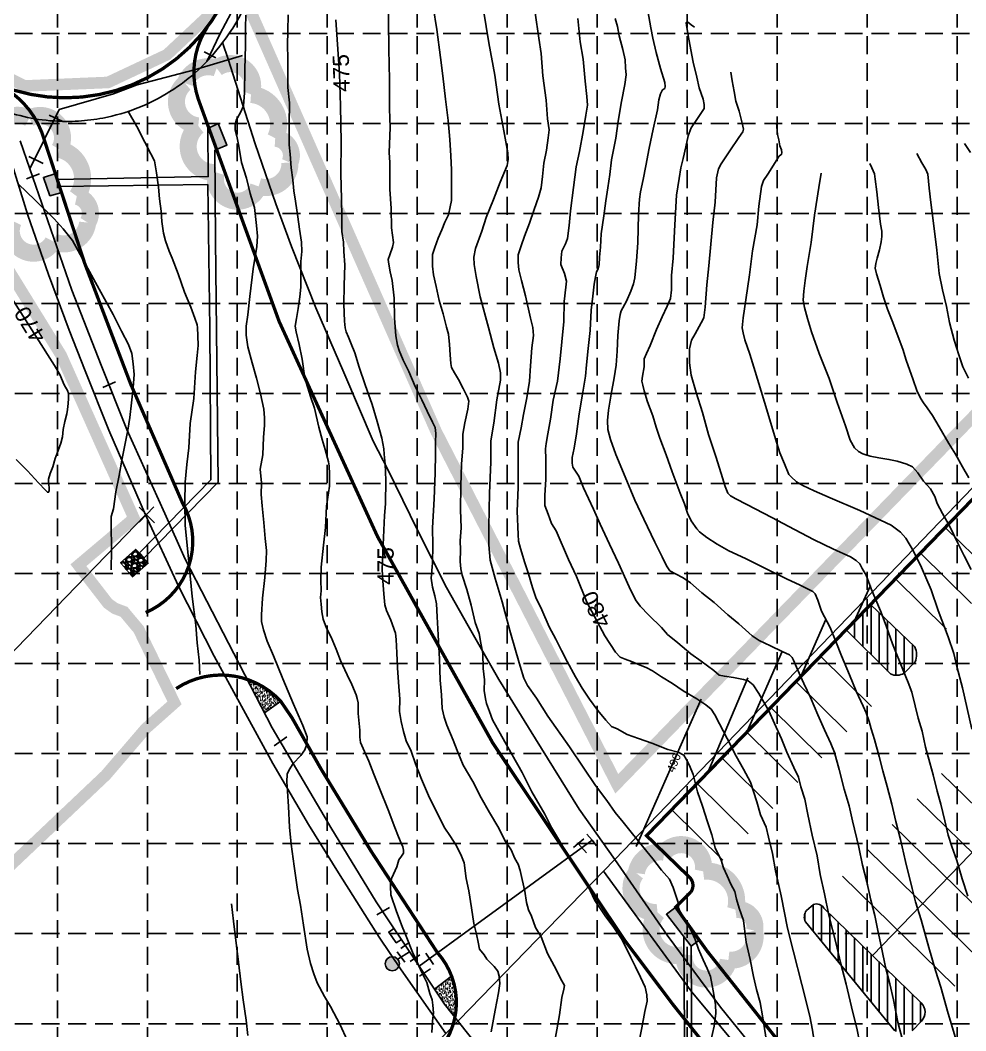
# Model space of a CAD drawing. Header units: inches. Extents: x 12501 to 13956, y 5211 to 6121.
# Drawn here: x 12992.2 to 13230.6, y 5664.1 to 5918.8 of the extents above; entities that cross this region are included whole.
import ezdxf

# ---------------------------------------------------------------- set-up
doc = ezdxf.new("R2010")
doc.units = ezdxf.units.IN
doc.header["$MEASUREMENT"] = 0
for name, pattern in [('ACAD_ISO02W100', [15, 12, -3]), ('HIDDEN', [0.375, 0.25, -0.125]), ('PHANTOM2', [1.25, 0.625, -0.125, 0.125, -0.125, 0.125, -0.125])]:
    doc.linetypes.add(name, pattern=pattern)
for name, color, linetype in [('Annotation', 250, 'Continuous'), ('Curb', 250, 'Continuous'), ('EC', 43, 'Continuous'), ('GRID', 254, 'HIDDEN'), ('Hatch', 250, 'Continuous'), ('LEGEND', 7, 'Continuous'), ('Misc', 250, 'Continuous'), ('Parking', 250, 'Continuous'), ('PC', 43, 'Continuous'), ('PropertyLine', 250, 'Continuous'), ('Storm', 5, 'Continuous'), ('Structure', 7, 'Continuous')]:
    doc.layers.add(name, color=color, linetype=linetype)
doc.styles.get("Standard").update_dxf_attribs({"font": 'ARIAL.TTF', "height": 25})
pattern_1 = [(37.5, (12087.9871, 5196.30996), (-0.02624723, 0.80284324), [0, -0.63333333, 0, -0.70833333, 0, -0.67708333]), (7.5, (12087.9871, 5196.31), (0.737407, 1.1758942), [0, -0.34166667, 0, -0.57083333, 0, -0.21875]), (327.5, (12087.4746, 5196.30996), (1.2975591, 0.00235794), [0, -0.20833333, 0, -0.75, 0, -0.97916667]), (317.5, (12087.4746, 5196.31), (1.2525528, 0.3656982), [0, -0.10416667, 0, -0.49166667, 0, -0.5625])]
pattern_2 = [(90, (12087.9871, 5196.31), (-2.0833333, 4e-16), [])]

# ---------------------------------------------------------------- blocks, each defined once
blk = doc.blocks.new('PLUS')
at = {"layer": 'Misc'}
for p, q in [((22.9, 23.8), (-22.1, -22.9)), ((-21.7, 22.4), (24.4, -25.1))]:
    blk.add_line(p, q, dxfattribs=at)

msp = doc.modelspace()

# ---------------------------------------------------------------- hatches: boundary and pattern name
at = {"layer": 'Hatch'}
h = msp.add_hatch(dxfattribs=at)
h.set_pattern_fill('ANSI31', scale=16.666667, angle=45, style=0)
h.set_pattern_definition(pattern_2)
h.paths.add_polyline_path([(13211.65, 5754, 0.258639), (13215.1, 5754.21), (13217.9, 5757.05, 0.195396), (13217.77, 5760.8), (13206.63, 5771.52), (13200.43, 5765.12)])
h = msp.add_hatch(dxfattribs=at)
h.set_pattern_fill('AR-SAND', scale=0.416667, style=0)
h.set_pattern_definition(pattern_1)
h.paths.add_polyline_path([(13049.42, 5752.64), (13053.77, 5744.2), (13057.89, 5747.12, 0.125519)])
h = msp.add_hatch(dxfattribs=at)
h.set_pattern_fill('ANSI31', scale=16.666667, angle=45, style=0)
h.set_pattern_definition(pattern_2)
h.paths.add_polyline_path([(13212.77, 5664.07, 0.430374), (13217.05, 5664), (13219.49, 5666.58, 0.405489), (13219.37, 5671.11), (13194.01, 5695.77, 0.220981), (13192.21, 5695.88), (13190.43, 5694.36, 0.270692), (13190.17, 5691.53)])
h = msp.add_hatch(color=7, dxfattribs=at)
h.paths.add_polyline_path([(13086.05, 5682.75), (13087.69, 5680.33, 0.090961), (13087.81, 5680.97, 0.409753)])
h.paths.add_polyline_path([(13086.05, 5682.75, 0.418688), (13084.24, 5680.97, 0.833246), (13087.69, 5680.33)])
h = msp.add_hatch(dxfattribs=at)
h.set_pattern_fill('AR-SAND', scale=0.416667, style=0)
h.set_pattern_definition(pattern_1)
h.paths.add_polyline_path([(13100.98, 5677.85), (13096.69, 5674.52), (13099.16, 5670.79), (13101.81, 5667.46, 0.140511)])
at = {"layer": 'LEGEND', "linetype": 'ACAD_ISO02W100'}
h = msp.add_hatch(dxfattribs=at)
h.set_pattern_fill('GRAVEL', color=240, scale=2.074192, angle=-48.4023, style=0)
h.set_pattern_definition([(179.61046, (12841.18156, 5822.85285), (-24.9765784, 0.01563653), [0.279054, -27.62635]), (136.56736, (12840.902515, 5822.85475), (18.075689054, -17.236566658), [0.478865, -47.407585]), (84.10806, (12840.55477, 5823.18397), (-3.29202013, -30.6588516), [0.337654, -33.42775]), (218.87136, (12839.62994, 5823.44465), (32.39970956, 25.98981943), [0.436074, -43.171323]), (244.43136, (12839.29043, 5823.17098), (11.72834461, 24.28024497), [0.427605, -42.332966]), (308.87136, (12839.10588, 5822.78525), (-25.98981943, 32.39970956), [0.436074, -43.171323]), (349.29186, (12839.37955, 5822.44574), (-33.412943908, 6.394285232), [0.576686, -57.091832]), (23.85296, (12839.94619, 5822.33859), (43.764274154, 19.4370854), [0.54445, -53.900629]), (73.02726, (12840.44414, 5822.55876), (9.14833621, 30.310687885), [0.43755, -43.317585]), (126.83406, (12840.57187, 5822.97726), (13.59640149, -18.43950412), [0.499532, -24.477053]), (173.99506, (12840.2724, 5823.37707), (-33.58703257, 3.466102257), [0.646003, -63.954351]), (90.41176, (12840.9777, 5821.89526), (-0.33253922, 19.12021828), [0.220489, -21.828477]), (123.06686, (12840.97612, 5822.11574), (14.79933368, -22.918836583), [0.419478, -41.528465]), (176.5977, (12840.7472, 5822.4673), (-1.551134, -1.377048), [0.293334, -2.640015]), (154.79626, (12840.837, 5822.7411), (9.98750497, -5.00156996), [0.157966, -15.638612]), (243.39906, (12840.69406, 5822.80837), (3.2763533, 5.6822755), [0.223397, -10.946471]), (342.56146, (12840.59403, 5822.60862), (7.2334098, -1.899299), [0.362836, -11.73168]), (113.16276, (12840.9402, 5822.4999), (1.2029643, -4.4793125), [0.262367, -6.296806]), (327.98716, (12839.89537, 5823.70803), (18.423864916, -11.380205156), [0.367547, -36.387235]), (21.94386, (12840.20703, 5823.51319), (-22.57065301, -8.94299727), [0.308352, -30.526735]), (244.79626, (12841.25041, 5822.7753), (5.00156996, 9.98750497), [0.31593, -15.480648]), (295.20816, (12841.11588, 5822.48944), (-9.11708735, 19.64246894), [0.367547, -36.387235]), (291.04166, (12838.93367, 5822.85426), (-3.78297857, 10.5097588), [0.354438, -17.36747]), (246.37276, (12839.06093, 5822.52346), (10.17724651, 22.90317983), [0.296979, -29.400936]), (18.39906, (12839.71305, 5821.38274), (10.50976285, 3.7829674), [0.31593, -15.480648]), (328.95166, (12840.01283, 5821.48246), (-24.106142745, 14.65655519), [0.347699, -34.422102]), (21.04166, (12839.0383, 5822.1428), (-10.5097588, -3.78297857), [0.17722, -17.544689]), (52.90756, (12839.63043, 5821.4758), (4.8274906, 7.05932), [0.105763, -10.470583]), (117.56146, (12839.6942, 5821.56017), (2.5800123, -6.0304456), [0.427605, -8.124508]), (137.60666, (12839.49636, 5821.93925), (15.32160507, -14.13428688), [0.396274, -39.231115]), (255.28776, (12840.4544, 5822.4847), (1.7252169, 4.3052294), [0.299144, -7.179462]), (304.75486, (12840.378455, 5822.19535), (20.30752427, -29.123371836), [0.52227, -51.704561]), (12.54306, (12840.67618, 5821.76626), (-16.36612342, -3.4347982), [0.21355, -21.141567]), (41.5977, (12840.8846, 5821.8126), (0.174086, 2.92818), [0.124452, -1.94974]), (71.85406, (12839.51536, 5822.01158), (-5.34975516, -15.84386008), [0.288155, -28.527446]), (359.61046, (12839.6051, 5822.2854), (24.9765784, -0.01563653), [0.558107, -27.347297]), (311.5977, (12840.1632, 5822.2816), (2.92818, -0.174086), [0.53929, -1.534902]), (276.90246, (12840.52123, 5821.87832), (-2.9125183, 25.15066776), [0.327959, -32.467902]), (205.65226, (12840.56064, 5821.55274), (-7.5815808, -3.95705622), [0.302007, -14.798342]), (159.24366, (12840.2884, 5821.421994), (-41.67523873, 15.701043683), [0.491718, -48.680204]), (127.02376, (12839.828595, 5821.59626), (-16.350490506, 21.541774748), [0.520205, -51.500276])])
h.paths.add_polyline_path([(13017.5, 5782.03), (13020.54, 5778.45), (13024.51, 5781.94), (13021.34, 5785.44)])
at = {"layer": 'Storm'}
for points in [[(13042.15, 5892.76), (13039.51, 5891.46, 0.001918), (13041.32, 5886.05), (13044.31, 5887.27)], [(13000.9, 5880.08), (12998.04, 5879.14), (12999.69, 5874.51), (13002.45, 5875.25, -0.001836)], [(13157.48, 5695.22), (13155.12, 5693.44), (13161.36, 5685.36), (13163.44, 5686.9)]]:
    msp.add_hatch(color=5, dxfattribs=at).paths.add_polyline_path(points)

# ---------------------------------------------------------------- linework, layer by layer
at = {"layer": 'Curb', "color": 7, "const_width": 0.833}
for points in [[(13004.74, 6040.77, 0.169372), (12999.33, 6017.28, 0.029977), (13007.43, 5998.24, 0.144483), (13018.23, 5986.25, -2.482815), (12961.92, 5960.22, 0.227788), (12959.78, 5976.92), (12939.48, 6017.02), (12929.56, 6035.64), (12908.55, 6072.6)], [(13039.41, 5917.09, 0.230046), (13037.1, 5898.89, 0.080374), (13144.54, 5686.98), (13144.54, 5686.98, 0.021149), (13182.45, 5639.4, 0.972772), (13193.32, 5649.5), (13184.9, 5659.56), (13165.4, 5684.17), (13157.48, 5695.22), (13161.26, 5699, 0.363171), (13161.06, 5702.66), (13150.13, 5713.25), (13269.92, 5836.79), (13455.53, 6030.04), (13472.87, 6013.17), (13637.34, 5851.7), (13589.9, 5802.59), (13621.38, 5772.06), (13451.42, 5595.91), (13464.19, 5583.13), (13357.25, 5472.23)], [(13023.84, 5769.48, 0.451337), (13033.09, 5797.17, -0.035485), (12998.28, 5888.58), (12998.28, 5888.58, 0.222383), (12986.03, 5902.8)], [(13070.34, 5657.41, 0.956569), (13097.39, 5683.78), (13080.63, 5709.41), (13068.03, 5730.1), (13060.71, 5742.99), (13057.89, 5747.12, 0.368927), (13031.52, 5750.31)]]:
    msp.add_lwpolyline(points, format="xyb", dxfattribs=at)
at = {"layer": 'EC', "color": 31}
for points, elevation in [([(13127.11, 5662), (13128.16, 5668.08), (13128.76, 5672.5), (13129.28, 5674.59), (13129.41, 5675.51), (13128.76, 5676.68), (13126.86, 5680.41), (13125.16, 5683.55), (13123.59, 5687.74), (13122.13, 5690.06), (13121.15, 5692.94), (13120.37, 5694.57), (13119.84, 5696.4), (13119.45, 5699.28), (13118.73, 5702.16), (13118.27, 5704.45), (13117.75, 5706.09), (13116.96, 5707.52), (13115.98, 5709.68), (13114.41, 5712.04), (13112.9, 5715.14), (13110.54, 5719.07), (13108.45, 5722.8), (13106.29, 5726.92), (13103.92, 5731), (13102.41, 5734.73), (13101.36, 5737.35), (13099.79, 5741.08), (13099.13, 5743.14), (13098.61, 5745.3), (13098.41, 5748.76), (13098.09, 5752.43), (13097.96, 5757.73), (13097.56, 5763.88), (13097.36, 5768.43), (13097.17, 5771.7), (13096.71, 5773.73), (13096.12, 5775.88), (13095.79, 5778.17), (13096.12, 5781.9), (13096.25, 5786.48), (13096.12, 5790.84), (13096.58, 5798.16), (13096.84, 5804.64), (13096.9, 5809.59), (13096.9, 5812.4), (13096.97, 5814.56), (13096.84, 5816.13), (13096.18, 5817.44), (13094.81, 5820.25), (13093.5, 5823.06), (13091.8, 5826.46), (13090.23, 5830.19), (13088.78, 5833.1), (13087.79, 5835.52), (13087.34, 5836.83), (13086.94, 5839.25), (13086.55, 5843.63), (13086.49, 5848.74), (13086.03, 5853.16), (13085.5, 5855.32), (13085.11, 5857.28), (13084.98, 5858.46), (13085.37, 5859.64), (13086.09, 5861.6), (13086.29, 5862.71), (13085.83, 5866.44), (13085.7, 5871.31), (13085.44, 5876.22), (13085.44, 5882.89), (13085.24, 5885.38), (13085.5, 5891.72), (13085.3, 5896.4), (13085.3, 5903.73), (13085.17, 5911.47), (13085.04, 5918.47), (13084.98, 5923.77)], 39.67), ([(13096.32, 5922.16), (13097.24, 5916.41), (13098.22, 5909.39), (13098.75, 5904.75), (13099.47, 5898.86), (13100.12, 5893.52), (13100.51, 5888.68), (13100.78, 5884.56), (13100.91, 5881.03), (13100.91, 5876.8), (13100.97, 5873.33), (13100.58, 5871.7), (13100.19, 5869.74), (13099.27, 5867.84), (13098.55, 5865.94), (13097.63, 5863.85), (13096.72, 5861.49), (13096.13, 5859.73), (13096.13, 5858.09), (13096.13, 5856.78), (13096.45, 5854.58), (13097.11, 5851.64), (13097.82, 5848.11), (13098.87, 5844.77), (13099.72, 5841.37), (13100.18, 5839.6), (13100.44, 5836.99), (13100.64, 5834.43), (13100.77, 5832.21), (13100.97, 5831.23), (13101.69, 5829.92), (13102.75, 5828.23), (13103.93, 5825.94), (13104.98, 5823.78), (13105.3, 5822.74), (13105.04, 5820.71), (13104.32, 5817.31), (13103.8, 5814.43), (13103.8, 5811.03), (13103.47, 5806.91), (13103.32, 5801.44), (13103.26, 5795.36), (13103.39, 5790.84), (13103.13, 5787.57), (13103.19, 5785.28), (13103.13, 5782.34), (13103.32, 5780.51), (13103.66, 5778.89), (13104.78, 5775.3), (13105.95, 5771.3), (13106.94, 5766.99), (13107.92, 5764.17), (13108.38, 5761.75), (13108.83, 5759.14), (13108.97, 5755.37), (13109.3, 5752.49), (13109.23, 5749.81), (13109.56, 5747.72), (13109.76, 5746.54), (13110.54, 5744.51), (13111.33, 5742.42), (13113.62, 5738.23), (13116.24, 5733.62), (13118.73, 5729.17), (13121.22, 5724.26), (13124.49, 5718.68), (13126.2, 5715.28), (13127.96, 5712.33), (13131.25, 5706.81), (13133.93, 5703.02), (13135.3, 5700.66), (13137.07, 5696.87), (13139.69, 5693.01), (13141.85, 5690.13), (13144.01, 5686.99), (13146.19, 5682.51), (13147.37, 5680.22), (13148.62, 5677.61), (13149.79, 5675.05), (13150.19, 5673.16), (13150.25, 5671.52), (13149.73, 5668.9), (13148.92, 5664.82), (13148.27, 5661.49)], 39.75), ([(13074.68, 5661.72), (13072.84, 5665.55), (13070.46, 5670.15), (13068.92, 5672.72), (13067.08, 5676.16), (13066.24, 5678.39), (13065.39, 5680.99), (13064.55, 5684.67), (13063.63, 5690.72), (13062.86, 5695.74), (13062.09, 5699.64), (13061.25, 5705.54), (13060.56, 5711.14), (13060.1, 5715.35), (13059.87, 5720.59), (13059.56, 5724.43), (13059.41, 5726.8), (13059.48, 5728.72), (13060.02, 5729.87), (13061.02, 5731.4), (13062.93, 5733.47), (13064.01, 5734.85), (13064.46, 5736.3), (13064.54, 5738.14), (13063.47, 5741.05), (13061.09, 5746.37), (13058.41, 5752.73), (13056.03, 5758.56), (13054.49, 5762.27), (13053.57, 5765.11), (13053.04, 5767.18), (13053.04, 5768.94), (13053.27, 5773.08), (13053.88, 5778.29), (13054.19, 5782.62), (13054.34, 5785.15), (13053.96, 5788.13), (13053.65, 5792.19), (13053.19, 5796.41), (13052.96, 5799.21), (13053.03, 5802.2), (13052.73, 5805.64), (13053.34, 5809.25), (13053.57, 5813.69), (13053.8, 5816.6), (13053.8, 5818.59), (13053.65, 5820.74), (13052.8, 5824.6), (13051.8, 5828.51), (13050.73, 5832.42), (13049.58, 5836.48), (13049.2, 5839.39), (13049.2, 5841.61), (13049.58, 5844.53), (13050.11, 5849.09), (13050.96, 5856.06), (13051.88, 5861.73), (13052.04, 5864.37), (13051.81, 5867.06), (13051.27, 5871.58), (13050.2, 5875.1), (13049.28, 5878.93), (13047.98, 5882.92), (13047.36, 5887.02), (13046.83, 5889.55), (13046.37, 5891.16), (13046.37, 5892.46), (13046.67, 5893.53), (13047.75, 5895.52), (13048.51, 5897.21), (13048.74, 5900.43), (13048.82, 5906.33), (13049.04, 5912.48), (13048.97, 5916.85), (13049.12, 5920)], 39.42), ([(13059.79, 5920.08), (13059.65, 5916.05), (13059.58, 5912.51), (13059.65, 5909.11), (13059.72, 5905.92), (13059.72, 5901.82), (13060.07, 5897.93), (13060.01, 5892.68), (13060.01, 5887.34), (13060.29, 5885.04), (13060.56, 5881.57), (13060.91, 5878.52), (13061.19, 5875.74), (13061.61, 5873.17), (13062.17, 5869.24), (13062.65, 5866.12), (13063.14, 5862.85), (13063.21, 5860.49), (13063, 5857.99), (13062.93, 5853.9), (13062.99, 5851.44), (13062.71, 5849.07), (13062.3, 5846.09), (13061.88, 5843.59), (13061.53, 5841.65), (13061.81, 5840.19), (13062.58, 5836.99), (13063.34, 5833.32), (13063.97, 5828.56), (13065.43, 5823.91), (13066.4, 5821), (13067.51, 5816.21), (13068.34, 5813.08), (13069.11, 5810.58), (13069.96, 5807.49), (13070.09, 5806.45), (13070.16, 5804.37), (13070.16, 5801.31), (13069.47, 5796.25), (13069.19, 5790.9), (13068.69, 5786.49), (13068.13, 5780.93), (13068, 5777.67), (13068.07, 5774.96), (13067.93, 5773.23), (13068.13, 5771.63), (13068.27, 5769.69), (13068.63, 5767.84), (13069.47, 5765.55), (13070.65, 5763.26), (13071.83, 5760.27), (13072.94, 5757.43), (13074.61, 5753.75), (13075.86, 5751.32), (13076.9, 5748.75), (13077.18, 5747.78), (13077.39, 5746.73), (13077.46, 5744.03), (13077.81, 5739.81), (13077.81, 5738.08), (13078.02, 5736.76), (13078.71, 5735.23), (13080.1, 5732.04), (13081.35, 5728.71), (13082.88, 5724.96), (13084.97, 5719.79), (13086.64, 5715.28), (13087.61, 5712.92), (13088.24, 5711.39), (13088.65, 5710.42), (13088.86, 5709.59), (13088.86, 5708.82), (13088.38, 5708.06), (13087.68, 5707.16), (13087.13, 5705.35), (13085.88, 5702.64), (13085.53, 5701.29), (13085.53, 5700.46), (13085.66, 5698.31), (13087.05, 5694.14), (13088.51, 5690.39), (13089.55, 5687.89), (13091.16, 5683.92), (13092.41, 5681.21), (13093.45, 5678.78), (13094.7, 5676.21), (13095.53, 5673.43), (13096.09, 5671.84), (13096.23, 5670.52), (13096.45, 5668.61), (13096.17, 5666.52), (13095.96, 5663.68)], 39.5), ([(13166.35, 5661.51), (13167.14, 5665.22), (13167.6, 5668.44), (13167.53, 5670.67), (13166.94, 5674.14), (13166.22, 5677.75), (13165.43, 5679.75), (13164.38, 5681.98), (13163.2, 5684.67), (13162.41, 5687.1), (13160.77, 5690.58), (13158.54, 5694.25), (13158.21, 5695.04), (13158.21, 5696.15), (13157.62, 5697.93), (13156.83, 5700.22), (13155.92, 5702.32), (13153.88, 5704.55), (13151.69, 5707.4), (13148.34, 5711.53), (13145.59, 5714.95), (13144.21, 5716.65), (13142.18, 5719.08), (13140.08, 5722.1), (13137.3, 5725.86), (13134.28, 5730.26), (13130.74, 5735.64), (13125.28, 5743.35), (13122.39, 5747.87), (13120.09, 5751.09), (13119.17, 5752.92), (13118.26, 5755.94), (13117.26, 5759.39), (13115.69, 5764.96), (13113.72, 5772.18), (13111.94, 5778.05), (13110.69, 5782.65), (13110.37, 5786.58), (13110.37, 5791.18), (13110.57, 5799.53), (13110.83, 5807.34), (13110.83, 5812.79), (13111.62, 5817.22), (13112.41, 5823.06), (13113.33, 5828.05), (13113.33, 5829.88), (13112.8, 5832.31), (13111.62, 5836.18), (13110.3, 5841.34), (13108.2, 5849.02), (13107.15, 5854.13), (13106.69, 5857.19), (13106.62, 5859.02), (13107.01, 5861.25), (13108.59, 5865.58), (13109.7, 5869.06), (13111.54, 5873.59), (13113.25, 5877.92), (13114.95, 5882.12), (13115.28, 5883.62), (13115.15, 5885.3), (13114.17, 5890.88), (13112.92, 5897.64), (13111.87, 5904.92), (13110.36, 5913.09), (13109.04, 5921.29)], 39.83), ([(13122.05, 5920.59), (13122.93, 5914.21), (13123.57, 5910.33), (13124.01, 5904.78), (13124.83, 5898.59), (13125.14, 5893.92), (13125.57, 5891.1), (13125.32, 5889.08), (13124.94, 5886.05), (13124.25, 5882.7), (13123.87, 5879.36), (13123.55, 5876.52), (13122.92, 5874.18), (13121.78, 5871.09), (13120.64, 5867.58), (13119.38, 5864.3), (13118.49, 5861.9), (13117.74, 5859.62), (13117.8, 5857.67), (13117.93, 5855.84), (13118.56, 5853.12), (13119.57, 5849.33), (13120.91, 5843.68), (13121.48, 5841.34), (13121.6, 5839.26), (13121.22, 5836.23), (13120.91, 5831.68), (13120.66, 5827.77), (13119.94, 5823.62), (13119.12, 5819.39), (13118.49, 5816.05), (13117.79, 5812.45), (13117.79, 5808.79), (13117.75, 5800.98), (13117.5, 5795.05), (13117.75, 5789.11), (13117.81, 5787.47), (13118.38, 5785.58), (13119.45, 5782.04), (13120.34, 5779.22), (13121.41, 5775.75), (13122.23, 5773.29), (13123.69, 5770.13), (13125.58, 5765.9), (13127.22, 5762.74), (13128.68, 5759.9), (13130.13, 5757.12), (13132.23, 5753.29), (13133.87, 5750.39), (13135.77, 5747.68), (13137.85, 5744.77), (13139.87, 5742.37), (13141.33, 5740.73), (13142.72, 5740.16), (13145.24, 5738.77), (13148.09, 5737.7), (13151.43, 5736.56), (13155.51, 5735), (13158.09, 5734.31), (13159.55, 5733.55), (13160.12, 5732.54), (13161, 5730.9), (13161.88, 5728.63), (13162.96, 5724.27), (13164.28, 5720.67), (13165.48, 5716.7), (13166.56, 5713.48), (13167.44, 5710.19), (13168.92, 5707.06), (13169.55, 5705.1), (13170.43, 5703.15), (13171.38, 5701.06), (13172.39, 5699.17), (13172.83, 5697.28), (13173.46, 5695), (13174.54, 5691.89), (13174.79, 5689.79), (13175.29, 5686.44), (13176.24, 5682.02), (13177.06, 5677.79), (13177.88, 5674.44), (13178.77, 5671.16), (13179.4, 5667.88), (13180.35, 5661.47)], 39.92), ([(13192.35, 5662), (13191.98, 5664.25), (13191.26, 5667.79), (13189.29, 5675.73), (13187.18, 5683.95), (13185.65, 5689.92), (13184.05, 5698.12), (13182.66, 5704.38), (13181.86, 5708.75), (13180.84, 5712.9), (13180.25, 5715.41), (13178.87, 5718.47), (13177.92, 5721.74), (13176.32, 5726.69), (13174.57, 5730.04), (13172.75, 5733.31), (13170.42, 5737.75), (13168.53, 5741.47), (13167.34, 5743.68), (13166.39, 5745.14), (13165.08, 5746.23), (13162.82, 5747.69), (13159.4, 5749.73), (13156.71, 5751.62), (13153.94, 5753.29), (13151.61, 5754.75), (13150.01, 5755.62), (13148.48, 5756.2), (13146.37, 5757.15), (13144.77, 5757.73), (13143.46, 5758.24), (13142.29, 5759.48), (13139.65, 5763.58), (13135.06, 5772.1), (13132.51, 5778.58), (13130.47, 5782.87), (13127.32, 5790.05), (13126.16, 5791.94), (13125.36, 5794.27), (13124.48, 5796.45), (13124.48, 5799), (13124.7, 5803.08), (13124.77, 5808.17), (13124.62, 5810.76), (13124.84, 5812.07), (13125.28, 5814.55), (13125.93, 5818.19), (13126.59, 5822.99), (13127.68, 5827.8), (13128.34, 5833.43), (13128.77, 5837.72), (13129.28, 5842.82), (13129.35, 5847.87), (13129.79, 5851.51), (13129.93, 5852.96), (13129.42, 5854.93), (13128.55, 5857.18), (13128.62, 5858.86), (13128.77, 5860.53), (13129.71, 5862.42), (13130.22, 5863.73), (13130.66, 5867.01), (13130.95, 5870.68), (13131.75, 5876.58), (13132.41, 5881.82), (13133.21, 5885.67), (13134.11, 5890.72), (13134.83, 5894.79), (13135.25, 5897.37), (13135.11, 5899.56), (13134.67, 5903.41), (13134.16, 5908.95), (13133.36, 5913.31), (13132.78, 5919.23)], 40), ([(13142.2, 5919.19), (13142.81, 5917.21), (13143.25, 5914.8), (13144.18, 5911.4), (13144.73, 5908.8), (13144.86, 5906.76), (13144.98, 5904.96), (13144.62, 5902.58), (13143.81, 5898.31), (13143.01, 5893.3), (13142.39, 5889.03), (13141.32, 5883.61), (13140.89, 5879.89), (13140.33, 5876.55), (13139.9, 5873.21), (13139.35, 5869.43), (13138.73, 5864.91), (13138.48, 5861.57), (13138.3, 5859.04), (13138.17, 5857.12), (13137.93, 5856.13), (13137.55, 5855.33), (13137.3, 5854.11), (13136.93, 5852.25), (13136.56, 5849.22), (13136.19, 5845.7), (13135.88, 5840.56), (13135.45, 5836.02), (13135.02, 5831.88), (13134.71, 5829.03), (13134.09, 5825.01), (13133.15, 5819.53), (13132.47, 5814.52), (13131.85, 5810.87), (13131.41, 5808.52), (13131.41, 5807.1), (13131.54, 5806.11), (13133.02, 5803.82), (13134.2, 5800.91), (13136.76, 5795.56), (13138.43, 5791.78), (13140.78, 5786.71), (13143.07, 5781.89), (13145.74, 5775.98), (13147.35, 5772.64), (13148.53, 5771.09), (13150.69, 5768.8), (13153.91, 5765.71), (13155.4, 5763.98), (13158.06, 5761.81), (13161.3, 5759.1), (13163.9, 5757.25), (13167.06, 5754.9), (13168.42, 5753.66), (13169.78, 5753.41), (13172.07, 5753.1), (13174.61, 5752.61), (13175.78, 5752.24), (13177.02, 5751.25), (13178.44, 5749.08), (13180.95, 5744.68), (13182.37, 5741.51), (13184.19, 5737.66), (13185.47, 5734.28), (13187.23, 5730.44), (13188.44, 5728.01), (13189.05, 5725.58), (13190, 5722.47), (13190.81, 5718.59), (13191.89, 5713.33), (13193.17, 5708.13), (13193.92, 5703.48), (13195, 5698.62), (13196.09, 5693.17), (13197.98, 5686.02), (13199.06, 5681.3), (13200.48, 5675.83), (13202.18, 5668.71), (13203.12, 5664.72), (13203.93, 5660.88)], 40.08), ([(13214.65, 5661.77), (13213.53, 5666.22), (13212.42, 5671.91), (13211.49, 5675.88), (13210.38, 5680.08), (13209.33, 5685.03), (13208.46, 5689.35), (13207.65, 5693.15), (13206.66, 5696.98), (13205.67, 5701.61), (13204.62, 5705.81), (13203.63, 5710.36), (13202.02, 5716.97), (13201.22, 5720.74), (13199.98, 5724.94), (13198.67, 5729.91), (13197.56, 5734.18), (13196.57, 5736.46), (13194.96, 5739.92), (13193.36, 5743.69), (13191.43, 5748.05), (13189.76, 5751.63), (13188.22, 5755.16), (13187.16, 5757.44), (13186.86, 5758.18), (13186.18, 5758.8), (13184.32, 5759.67), (13181.42, 5761.09), (13178.51, 5762.45), (13176.78, 5763.62), (13173.36, 5766.62), (13170.64, 5768.91), (13167.18, 5772), (13164.03, 5774.47), (13161.18, 5777), (13159.33, 5778.24), (13157.47, 5779.23), (13155.99, 5780.03), (13155.19, 5781.27), (13154.07, 5783.55), (13152.22, 5787.2), (13149.48, 5792.98), (13147.19, 5797.8), (13144.72, 5803.67), (13142.35, 5809.33), (13141.05, 5813.1), (13140.37, 5815.57), (13140.31, 5817.86), (13140.5, 5820.51), (13141.18, 5824.53), (13141.99, 5828.63), (13142.49, 5831.79), (13142.74, 5835.31), (13142.86, 5839.32), (13143.23, 5843.03), (13143.47, 5844.56), (13143.72, 5845.54), (13145.08, 5847.95), (13146.13, 5850.49), (13146.87, 5852.28), (13147.18, 5853.82), (13147.61, 5858.15), (13147.92, 5862.66), (13148.11, 5869.79), (13148.36, 5873.62), (13148.6, 5875.54), (13149.28, 5878.63), (13149.96, 5882.03), (13150.83, 5886.51), (13151.82, 5891.27), (13152.87, 5896.15), (13153.24, 5898.71), (13153.68, 5900.2), (13154.17, 5901.19), (13154.73, 5901.56), (13154.85, 5902.05), (13154.73, 5903.1), (13153.68, 5906.56), (13152.56, 5910.64), (13151.7, 5914.22), (13151.2, 5916.88), (13150.46, 5921.11)], 40.17), ([(13071.81, 5918.83), (13072.4, 5910.23), (13072.73, 5905.25), (13072.93, 5897.21), (13073.12, 5888.01), (13073.06, 5880.1), (13073.19, 5873.65), (13073.26, 5869.26), (13073.26, 5865.47), (13073.72, 5862.85), (13073.78, 5860.5), (13074.04, 5857.1), (13073.91, 5851.86), (13073.77, 5847.18), (13073.97, 5842.93), (13074.16, 5841.23), (13074.43, 5840.25), (13075.02, 5838.87), (13075.67, 5837.24), (13076.59, 5834.95), (13077.63, 5831.35), (13079.2, 5826.9), (13080.93, 5821.89), (13082.24, 5817.64), (13083.41, 5813.39), (13083.87, 5810.7), (13084, 5809.4), (13084.2, 5806.84), (13084.4, 5802.85), (13084.33, 5796.86), (13084.07, 5793.92), (13083.67, 5784.67), (13083.48, 5780.35), (13083.61, 5777.47), (13083.87, 5774.2), (13084.13, 5771.45), (13084.59, 5770.01), (13085.64, 5767.59), (13086.83, 5764.27), (13086.96, 5762.7), (13087.15, 5759.36), (13087.35, 5755.57), (13087.55, 5751.9), (13087.94, 5747.65), (13087.81, 5744.58), (13088.27, 5742.02), (13088.86, 5739.47), (13089.51, 5737.18), (13090.75, 5734.5), (13091.87, 5731.38), (13093.38, 5727.46), (13095.41, 5722.81), (13097.3, 5719.02), (13099.07, 5715.35), (13100.71, 5713.06), (13102.01, 5710.91), (13103.32, 5708.48), (13104.11, 5706.39), (13104.64, 5702.49), (13105.36, 5699.35), (13106.02, 5695.1), (13106.6, 5691.11), (13107.26, 5688.42), (13107.65, 5686.4), (13108.04, 5684.63), (13109.16, 5683.19), (13109.89, 5682.11), (13111.72, 5680.28), (13112.64, 5679.1), (13112.97, 5677.86), (13113.16, 5675.96), (13112.77, 5673.67), (13111.99, 5669.29), (13110.93, 5663.82)], 39.58), ([(13162.21, 5916.97), (13161.34, 5917.59), (13160.48, 5918.39), (13160.1, 5918.14), (13160.17, 5917.4), (13160.78, 5914), (13161.86, 5908.16), (13162.85, 5904.4), (13163.41, 5901.74), (13164.39, 5898.9), (13164.7, 5897.54), (13164.7, 5896.49), (13164.02, 5895.5), (13162.6, 5893.46), (13161.34, 5891.63), (13160.6, 5889.6), (13160.05, 5886.88), (13159.37, 5883.91), (13158.81, 5881.56), (13158.32, 5878.84), (13157.7, 5874.64), (13157.4, 5870.22), (13157.15, 5865.59), (13156.84, 5858.79), (13156.46, 5854.38), (13156.46, 5850.79), (13156.15, 5848.63), (13155.35, 5846.71), (13154.11, 5843.99), (13152.63, 5840.78), (13151.07, 5836.79), (13150.08, 5834.75), (13149.53, 5833.39), (13149.53, 5831.41), (13149.15, 5829.07), (13148.91, 5827.77), (13149.22, 5826.78), (13149.53, 5825.36), (13150.39, 5822.58), (13151.75, 5819.06), (13152.55, 5816.21), (13153.48, 5813.43), (13155.05, 5809.19), (13156.59, 5804.93), (13158.57, 5799.55), (13159.68, 5796.9), (13160.49, 5794.49), (13161.35, 5792.63), (13162.78, 5790.6), (13163.52, 5789.79), (13165.37, 5788.43), (13167.93, 5786.72), (13170.89, 5784.99), (13175.1, 5783.07), (13180.29, 5780.48), (13185.42, 5778.01), (13188.88, 5776.4), (13192.03, 5774.79), (13192.65, 5774.18), (13193.33, 5772.57), (13194.24, 5769.82), (13196.4, 5765.68), (13197.89, 5762.16), (13199.25, 5758.57), (13201.29, 5753.82), (13203.01, 5749.64), (13204.74, 5745.87), (13205.49, 5744.2), (13206.29, 5742.04), (13206.78, 5740.13), (13207.59, 5737.47), (13208.82, 5733.21), (13209.69, 5729.62), (13210.8, 5725.67), (13211.99, 5721.19), (13212.98, 5716.81), (13214.15, 5712.3), (13215.45, 5706.7), (13217.12, 5699.97), (13217.98, 5696.57), (13219.34, 5692.06), (13221.33, 5685.1), (13223, 5679.3), (13224.3, 5675.03), (13226.22, 5668.39), (13228.01, 5662.27)], 40.25), ([(13231.17, 5698.03), (13229.75, 5702.35), (13228.39, 5706.99), (13227.09, 5710.54), (13226.16, 5713.38), (13225.36, 5716.97), (13224.37, 5721.17), (13223.43, 5724.47), (13222.38, 5728.61), (13221.58, 5731.64), (13220.47, 5735.59), (13219.59, 5739.57), (13218.6, 5742.85), (13217.86, 5745.94), (13217, 5749.4), (13216.07, 5751.87), (13214.96, 5754.71), (13212.17, 5761.59), (13210.56, 5766.1), (13209.08, 5769.87), (13206.78, 5775.47), (13205.54, 5778.87), (13204.49, 5780.6), (13203.94, 5781.77), (13203.01, 5782.57), (13201.53, 5783.56), (13197.08, 5785.54), (13192.38, 5787.82), (13187.47, 5790.38), (13181.72, 5793.47), (13175.41, 5796.68), (13172.63, 5798.17), (13171.33, 5798.85), (13170.65, 5799.53), (13169.97, 5801.26), (13168.98, 5804.53), (13167.61, 5808.77), (13165.76, 5814.39), (13164.21, 5819.89), (13162.66, 5824.93), (13161.42, 5829.31), (13160.93, 5832.4), (13160.93, 5834.5), (13160.93, 5835.92), (13161.49, 5838.09), (13162.41, 5839.69), (13163.9, 5842.47), (13164.59, 5843.75), (13164.89, 5846.4), (13165.33, 5852.03), (13165.82, 5856.85), (13166.38, 5862.31), (13166.87, 5867.81), (13167.43, 5872.88), (13167.81, 5879.02), (13168.3, 5881.3), (13168.92, 5882.54), (13171.14, 5885.81), (13173.37, 5889.21), (13174.42, 5890.63), (13174.54, 5891.31), (13174.24, 5892.79), (13173.5, 5895.8), (13172.63, 5898.39), (13172.2, 5900.8), (13171.76, 5903.52), (13171.39, 5905.68)], 40.33), ([(13019.31, 5895.94), (13021.58, 5891.94), (13023.62, 5888.02), (13025.13, 5885.08), (13026.03, 5883.34), (13026.56, 5880.32), (13027.09, 5876.7), (13027.33, 5873.73), (13027.71, 5870.64), (13027.94, 5868), (13028.31, 5865.13), (13028.84, 5863.17), (13029.75, 5860.53), (13030.51, 5858.76), (13032.02, 5854.84), (13033.6, 5850.24), (13035.19, 5846.46), (13036.24, 5843.64), (13036.85, 5841.98), (13036.92, 5841.3), (13037, 5839.19), (13037.07, 5836.78), (13036.85, 5834.29), (13036.39, 5830.14), (13036, 5823.4), (13035.02, 5817.14), (13034.76, 5810.99), (13034.19, 5806.75), (13033.83, 5802.37), (13033.69, 5797.18), (13033.83, 5791.44), (13034.33, 5786.49), (13035.05, 5778.74), (13035.57, 5773.54), (13036.5, 5766.29), (13036.79, 5761.84), (13037.29, 5757.47), (13037.51, 5753.88)], 39.33), ([(13182.89, 5892.89), (13183.14, 5889.99), (13183.51, 5888.63), (13183.76, 5887.08), (13184.19, 5886.09), (13184.25, 5885.35), (13184.19, 5884.98), (13183.52, 5884.45), (13182.53, 5882.9), (13180.68, 5879.94), (13179.63, 5878.39), (13179.13, 5876.85), (13178.45, 5871.91), (13178.02, 5867.15), (13176.87, 5860.63), (13176.07, 5854.58), (13175.14, 5848.28), (13174.52, 5843.77), (13174.24, 5841.26), (13174.49, 5839.97), (13174.92, 5838.17), (13176.16, 5834.59), (13177.15, 5831.31), (13178.45, 5827.18), (13180.43, 5820.58), (13182.65, 5813.29), (13183.77, 5809.71), (13184.94, 5806.93), (13185.99, 5804.27), (13186.61, 5803.65), (13187.91, 5802.42), (13189.51, 5801.49), (13192.36, 5800.19), (13196.47, 5798.36), (13203.88, 5795.21), (13209.14, 5792.73), (13211.79, 5791.5), (13214.2, 5789.71), (13215.5, 5788.22), (13217.45, 5784.98), (13219.49, 5780.84), (13221.9, 5775.16), (13223.69, 5769.97), (13226.17, 5763.32), (13227.59, 5759.12), (13228.39, 5755.85), (13229.81, 5750.53), (13232.11, 5740.12)], 40.42), ([(13230.31, 5887.66), (13231.8, 5885.44)], 40.75), ([(13231.3, 5828.57), (13229.88, 5831.41), (13228.89, 5834.44), (13227.71, 5838.15), (13226.54, 5842.6), (13225.74, 5846.58), (13224.75, 5850.85), (13223.94, 5854.93), (13223.33, 5860.8), (13222.46, 5867.57), (13221.84, 5872.82), (13221.35, 5876.41), (13221.08, 5879.96), (13220.59, 5881.13), (13219.54, 5882.8), (13218.24, 5885.21)], 40.67), ([(13206.4, 5882.68), (13206.96, 5881.56), (13207.58, 5880.02), (13207.76, 5878.66), (13208.2, 5875.51), (13208.59, 5871.58), (13209.15, 5867.38), (13209.45, 5865.59), (13209.45, 5864.23), (13209.27, 5862.87), (13208.84, 5860.89), (13208.28, 5858.82), (13207.91, 5857.46), (13207.78, 5856.29), (13208.09, 5854.81), (13209.02, 5851.9), (13209.88, 5849), (13210.87, 5845.97), (13212.23, 5842.57), (13213.35, 5839.67), (13214.71, 5835.84), (13215.63, 5833.12), (13217.32, 5828.14), (13218.31, 5825.42), (13219.17, 5823.51), (13219.92, 5822.33), (13220.91, 5821.04), (13222.2, 5819.12), (13223.87, 5816.28), (13226.36, 5812.04), (13228.03, 5809.38), (13229.82, 5806.17), (13231.36, 5803.45)], 40.58), ([(13231.98, 5780.29), (13230.19, 5783.81), (13228.58, 5786.97), (13226.59, 5791.19), (13224.74, 5794.4), (13223.44, 5796.99), (13222.82, 5798.72), (13221.71, 5800.64), (13219.92, 5802.62), (13218.56, 5804.72), (13217.18, 5806.17), (13215.75, 5806.84), (13213.28, 5807.59), (13211.24, 5808.08), (13208.71, 5808.45), (13206.54, 5808.88), (13204.63, 5809.5), (13203.58, 5810.06), (13202.59, 5810.98), (13201.48, 5812.9), (13200.3, 5816.55), (13198.18, 5822.44), (13196.14, 5828.44), (13193.67, 5834.8), (13191.68, 5840.21), (13190.75, 5843.61), (13189.95, 5846.33), (13189.64, 5848.18), (13189.82, 5850.47), (13190.13, 5853.19), (13190.63, 5856.65), (13191.63, 5862.74), (13192.49, 5869.66), (13193.54, 5876.58), (13194.17, 5880.21)], 40.5), ([(13015.18, 5780.21), (13015.25, 5785.31), (13015.1, 5791.86), (13015.18, 5793.68), (13015.69, 5795.64), (13016.34, 5799.93), (13017.14, 5804.01), (13017.8, 5807.87), (13019.33, 5815.45), (13019.84, 5818.67), (13020.27, 5822.31), (13020.71, 5826.17), (13020.93, 5829.51), (13020.71, 5832.13), (13020.34, 5834.79), (13019.47, 5837.05), (13017.72, 5840.4), (13015.68, 5844.62), (13012.1, 5850.97), (13005.4, 5863.27), (13003.06, 5866.22), (13000.73, 5868.69), (12996, 5873.42), (12991.71, 5877.5)], 39.25), ([(12987.27, 5853.17), (13000.88, 5831.72), (13002.21, 5829.45), (13003.31, 5826.9), (13004.19, 5825.31), (13004.41, 5824.48), (13004.41, 5823.42), (13004.28, 5822.15), (13004.11, 5820.61), (13003.97, 5819.59), (13003.45, 5817.61), (13003.04, 5815.61), (13002.86, 5813.72), (13002.42, 5812.13), (13001.76, 5810.28), (13001.01, 5808.3), (13000.4, 5806.23), (12999.78, 5804.56), (12999.3, 5803.06), (12999.3, 5802.05), (12999.47, 5801.04), (12999.47, 5800.2), (12999.38, 5799.8), (12999.08, 5799.8), (12998.55, 5800.29), (12996.79, 5802.14), (12994.01, 5805.22), (12991.15, 5808.03)], 39.17), ([(13045.48, 5696.08), (13046.02, 5691.68), (13046.74, 5685.48), (13047.28, 5681.35), (13047.81, 5676.41), (13048.44, 5671.84), (13049.16, 5666.76), (13049.61, 5662.89)], 39.33)]:
    msp.add_lwpolyline(points, dxfattribs=dict(at, elevation=elevation))
at = {"layer": 'GRID', "color": 252, "linetype": 'HIDDEN', "ltscale": 18}
for p, q in [((13001.57, 6096.96), (13001.57, 5302.72)), ((13024.26, 6096.96), (13024.26, 5302.72)), ((13046.95, 6096.96), (13046.95, 5302.72)), ((13069.64, 6096.96), (13069.64, 5302.72)), ((13092.33, 6096.96), (13092.33, 5302.72)), ((13115.02, 6096.96), (13115.02, 5302.72)), ((13137.71, 6096.96), (13137.71, 5302.72)), ((13160.4, 6096.96), (13160.4, 5302.72)), ((13183.09, 6096.96), (13183.09, 5302.72)), ((13205.78, 6096.96), (13205.78, 5302.72)), ((13228.47, 6096.96), (13228.47, 5302.72)), ((12525.09, 5915.44), (13931.84, 5915.44)), ((12525.09, 5892.75), (13931.84, 5892.75)), ((12525.09, 5870.06), (13931.84, 5870.06)), ((12525.09, 5847.37), (13931.84, 5847.37)), ((12525.09, 5824.68), (13931.84, 5824.68)), ((12525.09, 5801.99), (13931.84, 5801.99)), ((12525.09, 5779.3), (13931.84, 5779.3)), ((12525.09, 5756.61), (13931.84, 5756.61)), ((12525.09, 5733.92), (13931.84, 5733.92)), ((12525.09, 5711.23), (13931.84, 5711.23)), ((12525.09, 5688.55), (13931.84, 5688.55)), ((12525.09, 5665.86), (13931.84, 5665.86))]:
    msp.add_line(p, q, dxfattribs=at)
at = {"layer": 'LEGEND', "color": 170, "ltscale": 100, "const_width": 4.3}
for points in [[(13050.4, 5900.05, 0.520567), (13050.4, 5900.05, 0.765195), (13041.74, 5906.67, 0.417879), (13033.78, 5902.88, 0.6649), (13037.11, 5892.13, 0.744833), (13041.64, 5880.39, 0.975642), (13052.31, 5876.88, 0.520567), (13060.21, 5882.87, 0.520567), (13056.51, 5889.01, 0.540264), (13050.4, 5900.05)], [(13002.08, 5886.21, 0.520567), (13002.08, 5886.21, 0.765195), (12994.51, 5894.05, 0.417879), (12986.07, 5891.48, 0.6649), (12987.76, 5880.36, 0.744833), (12990.49, 5868.07, 0.975642), (13000.52, 5863.01, 0.520567), (13009.22, 5867.76, 0.520567), (13006.48, 5874.38, 0.540264), (13002.08, 5886.21)], [(13164.4, 5704.26, 0.520567), (13164.4, 5704.26, 0.765195), (13154.63, 5709.08, 0.417879), (13147.55, 5703.82, 0.6649), (13152.9, 5693.92, 0.744833), (13159.61, 5683.27, 0.975642), (13170.76, 5681.9, 0.520567), (13177.35, 5689.31, 0.520567), (13172.54, 5694.61, 0.540264), (13164.4, 5704.26)]]:
    msp.add_lwpolyline(points, format="xyb", close=True, dxfattribs=at)
at = {"layer": 'LEGEND', "color": 240, "const_width": 0.259}
msp.add_lwpolyline([(13017.5, 5782.03), (13020.54, 5778.45), (13024.51, 5781.94), (13021.34, 5785.44)], close=True, dxfattribs=at)
at = {"layer": 'Misc', "color": 7}
for p, q in [((13038.61, 5910.75), (13041.52, 5909.25)), ((12999.52, 5894.84), (13002.97, 5893.25)), ((12994.39, 5884.42), (12998.02, 5882.65)), ((12993.76, 5878.82), (12997.06, 5880.02)), ((13016.22, 5827.63), (13013.02, 5826.19)), ((13053.77, 5744.2), (13057.89, 5747.12)), ((13059.42, 5738.15), (13056.28, 5735.88))]:
    msp.add_line(p, q, dxfattribs=at)
for points in [[(13053.64, 5942.53), (13052.1, 5935.76), (13051.43, 5933.27), (13050.58, 5930.98), (13049.86, 5929.46), (13045.37, 5920.66), (13042.52, 5915.22), (13039.23, 5908.35)], [(13048.22, 5909.83), (13036.16, 5906.26), (13036.16, 5906.26), (13021.73, 5902.47), (13015.75, 5900.23), (13002.07, 5896.23), (12994.62, 5881.31)], [(13039.51, 5891.46), (13042.15, 5892.76), (13044.31, 5887.27), (13041.32, 5886.05)], [(12992.2, 5888.32), (12994.62, 5881.31)], [(12994.62, 5881.31), (13005.25, 5850.76), (13012.65, 5831.84), (13019.13, 5815.61), (13028.66, 5794.4), (13033.79, 5782.93), (13044.74, 5761.73), (13055.7, 5740.45), (13070.51, 5715.31), (13081.97, 5696.6), (13092.83, 5680.34), (13099.16, 5670.79), (13113.07, 5653.31), (13124.02, 5638.57), (13128.1, 5633.26), (13143.78, 5614.37), (13164.24, 5591.32), (13177.75, 5576.57), (13189.67, 5563.51), (13207.84, 5545.23), (13213.65, 5538.7), (13230.35, 5520.39)], [(13002.45, 5875.25), (12999.69, 5874.51), (12998.04, 5879.14), (13000.9, 5880.08)], [(13099.49, 5663.37), (13088.28, 5679.47), (13082.7, 5687.69), (13072.42, 5703.9), (13064.92, 5716.05), (13055.89, 5731.45), (13045.53, 5750.36), (13041.13, 5758.5), (13032.12, 5776.14), (13023.79, 5794.14)], [(13135.07, 5713.62), (13136.4, 5712.07), (13137.54, 5710.69)], [(13092.83, 5680.34), (13136.4, 5712.07)], [(13134.35, 5712.45), (13132.92, 5711.28), (13131.75, 5710.3)], [(13135, 5708.93), (13132.92, 5711.28)], [(13191.34, 5638.11), (13161.42, 5674.06), (13139.28, 5704.26)], [(13085.29, 5695.14), (13082.1, 5693.27)], [(13088.35, 5687.04), (13087.04, 5686.26), (13085.12, 5688.94), (13086.45, 5689.89)], [(13090.39, 5686.4), (13088.18, 5684.77)], [(13089.17, 5681.33), (13087.23, 5683.95)], [(13090.39, 5683.99), (13087.42, 5682.08)], [(13092.96, 5683.2), (13090.53, 5681.57)], [(13094.47, 5683.62), (13096.43, 5680.78)], [(13095.68, 5679.69), (13092.88, 5677.85)], [(13096.69, 5674.52), (13100.98, 5677.85)]]:
    msp.add_lwpolyline(points, dxfattribs=at)
msp.add_circle((13086.02, 5680.97), 1.78, dxfattribs=at)
at = {"layer": 'Parking', "color": 7}
for p, q in [((13225.46, 5790.94), (13238.32, 5778.24)), ((13219.19, 5784.47), (13232.05, 5771.78)), ((13212.92, 5778.01), (13225.78, 5765.31)), ((13194.02, 5758.51), (13206.88, 5745.81)), ((13187.79, 5752.1), (13200.66, 5739.4)), ((13181.44, 5745.54), (13194.3, 5732.84)), ((13175.44, 5739.35), (13188.3, 5726.65)), ((13169.11, 5732.83), (13181.97, 5720.13)), ((13224.51, 5728.92), (13252.84, 5701.18)), ((13162.88, 5726.41), (13175.75, 5713.71)), ((13218.34, 5722.55), (13246.68, 5694.81)), ((13156.47, 5719.79), (13169.33, 5707.09)), ((13212.03, 5716.02), (13240.37, 5688.28)), ((13205.92, 5709.7), (13234.25, 5681.96)), ((13199.5, 5703.06), (13227.83, 5675.32))]:
    msp.add_line(p, q, dxfattribs=at)
msp.add_lwpolyline([(13482.5, 5968.29), (13420.04, 5903.37), (13413.79, 5896.89), (13313.68, 5793.19), (13307.45, 5786.79), (13207.11, 5683.03)], dxfattribs=at)
at = {"layer": 'PC', "color": 1, "linetype": 'HIDDEN', "ltscale": 60, "const_width": 2.92}
for points in [[(13709.55, 5916.62), (13462.52, 6077.85), (13397.49, 6004.44), (13403.05, 5994.44), (13142.62, 5726.32), (13097.08, 5815.1), (13049.35, 5923.2), (13043.22, 5923.2), (13029.21, 5910.07), (13014.33, 5903.07), (12993.31, 5902.19), (12981.05, 5908.32)], [(12980.67, 5869.75), (13002.5, 5834.36), (13020.89, 5793.22), (13006.88, 5781.4), (13014.33, 5771.77), (13016.08, 5770.52), (13018.36, 5769.67), (13022.07, 5765.24), (13031.11, 5746.69), (13023.86, 5740.25), (13013.76, 5728.48), (12988.18, 5704.26)]]:
    msp.add_lwpolyline(points, dxfattribs=at)
at = {"layer": 'PC', "color": 43}
for points, elevation in [([(13206.62, 5776.33), (13202.45, 5767.21)], 40.5), ([(13195.32, 5767.75), (13189.01, 5753.35)], 40.58), ([(13184.32, 5759.67), (13175.44, 5739.35)], 40.67), ([(13175.71, 5753.01), (13165.58, 5729.19)], 40.75), ([(13163.9, 5747.64), (13147.52, 5710.51)], 40.83)]:
    msp.add_lwpolyline(points, dxfattribs=dict(at, elevation=elevation))
at = {"layer": 'PropertyLine', "color": 7, "linetype": 'PHANTOM2', "ltscale": 150}
for points in [[(13342.51, 6072.6), (13349.6, 6063.73), (13374.1, 6033.05), (13385.29, 6018.73), (13407.1, 5991.02), (13411.21, 5986.46), (13400.96, 5975.74), (13375.15, 5949), (13348.39, 5920.87), (13251.62, 5821.06), (13198.64, 5765.88), (13142.17, 5707.23)], [(13142.17, 5707.23), (13133.1, 5719.95), (13122.13, 5737.61), (13112.89, 5752.57), (13105.18, 5766.13), (13099.72, 5775.8), (13092.34, 5790.2), (13084.96, 5805.39), (13081.19, 5812.67), (13073.81, 5829.95), (13066.78, 5846.27), (13060.57, 5861.72), (13056.62, 5872.49), (13051.43, 5887.64), (13044.64, 5908.94), (13043.23, 5913.12)], [(12888.41, 5654.28), (12967.23, 5735.68), (13023.79, 5794.14), (13014.58, 5815.46), (13008.55, 5830.36), (13004.51, 5840.62), (12999.37, 5854.65), (12994.17, 5869.65), (12988.97, 5886.16), (12985.8, 5896.76)], [(13142.17, 5707.23), (13155.3, 5688.19), (13168.76, 5670.01), (13188.24, 5646.07), (13209.91, 5621.76), (13239.38, 5592.29), (13253.85, 5578.37), (13273.94, 5555.6), (13290.29, 5535.33), (13299.63, 5523.49), (13316.41, 5499.45), (13331.49, 5476.42), (13346.69, 5449.3), (13364.12, 5456.91), (13375.48, 5460.75), (13394.12, 5466.35), (13420.41, 5470.83), (13459.42, 5477.56), (13500.67, 5483.57)]]:
    msp.add_lwpolyline(points, dxfattribs=at)
at = {"layer": 'PropertyLine', "color": 7, "linetype": 'PHANTOM2', "ltscale": 250}
msp.add_lwpolyline([(12895.12, 5647.63), (12918.13, 5624.86), (12947.27, 5595.89), (12991.51, 5552.24), (12997.02, 5557.28), (13016.69, 5577.73), (13044.56, 5607.01), (13069.12, 5632.29), (13092.73, 5656.42), (13142.17, 5707.23)], dxfattribs=at)
at = {"layer": 'PropertyLine', "color": 7, "linetype": 'PHANTOM2', "ltscale": 150}
for centre, radius, start, end in [((13003.34, 5943.79), 50.32, 322.4413, 69.763), ((13003.97, 5941.96), 48.71, 280.7714, 323.6994), ((13003.97, 5941.96), 48.71, 248.0997, 266.0718), ((13003.97, 5941.96), 48.71, 266.0718, 280.7714)]:
    msp.add_arc(centre, radius, start, end, dxfattribs=at)
at = {"layer": 'Storm', "color": 5}
for points in [[(13001.36, 5878.64), (13039.6, 5879.34), (13039.51, 5891.46)], [(13041.32, 5886.05), (13041.41, 5863.39), (13042.09, 5802.35), (13023.45, 5783.28), (13022.3, 5784.53), (13040.3, 5802.93), (13039.99, 5841.06), (13039.48, 5877.32), (13001.93, 5876.84)], [(13157.48, 5695.22), (13155.12, 5693.44), (13161.36, 5685.36), (13163.44, 5686.9)], [(13159.49, 5687.78), (13160.5, 5541.09), (13160.96, 5464.31)], [(13162.5, 5464.6), (13162.08, 5554.6), (13161.36, 5685.36)]]:
    msp.add_lwpolyline(points, dxfattribs=at)
at = {"layer": 'Structure', "color": 7}
for points in [[(13217.77, 5760.8), (13206.63, 5771.52)], [(13200.43, 5765.12), (13211.65, 5754)], [(13215.1, 5754.21), (13217.9, 5757.05)], [(13190.43, 5694.36), (13192.21, 5695.88)], [(13194.85, 5694.95), (13219.36, 5671.12)], [(13212.77, 5664.07), (13190.17, 5691.53)], [(13219.43, 5666.51), (13217.12, 5664.07)]]:
    msp.add_lwpolyline(points, dxfattribs=at)
for centre, radius, start, end in [((13213.22, 5758.77), 4.98, 339.8641, 24.0884), ((13213.18, 5757.21), 3.56, 244.5716, 302.5761), ((13193, 5693.89), 2.14, 29.9299, 111.5143), ((13192.73, 5692.72), 2.82, 144.3888, 204.9749), ((13217.1, 5668.78), 3.25, 315.7345, 45.9035)]:
    msp.add_arc(centre, radius, start, end, dxfattribs=at)

# ---------------------------------------------------------------- block references
at = {"layer": 'Annotation', "color": 7, "xscale": 0.08333333333393966, "yscale": 0.08333333333303017, "zscale": 0.08333333333333001}
msp.add_blockref('PLUS', (13024, 5794.17), dxfattribs=at)

# ---------------------------------------------------------------- texts
at = {"layer": 'EC', "color": 31}
for s, rotation, p in [('475', 91.7021, (13075.33, 5900.75)), ('470', 121.8598, (12998.92, 5839.03)), ('475', 90, (13086.37, 5776.44)), ('480', 116.5746, (13141.29, 5766.87))]:
    msp.add_text(s, height=4.083, rotation=rotation, dxfattribs=at).set_placement(p)
at = {"layer": 'PC', "color": 43}
msp.add_text('490', height=2.083, rotation=67.512, dxfattribs=at).set_placement((13157.05, 5728.99))

doc.saveas('drawing.dxf')
